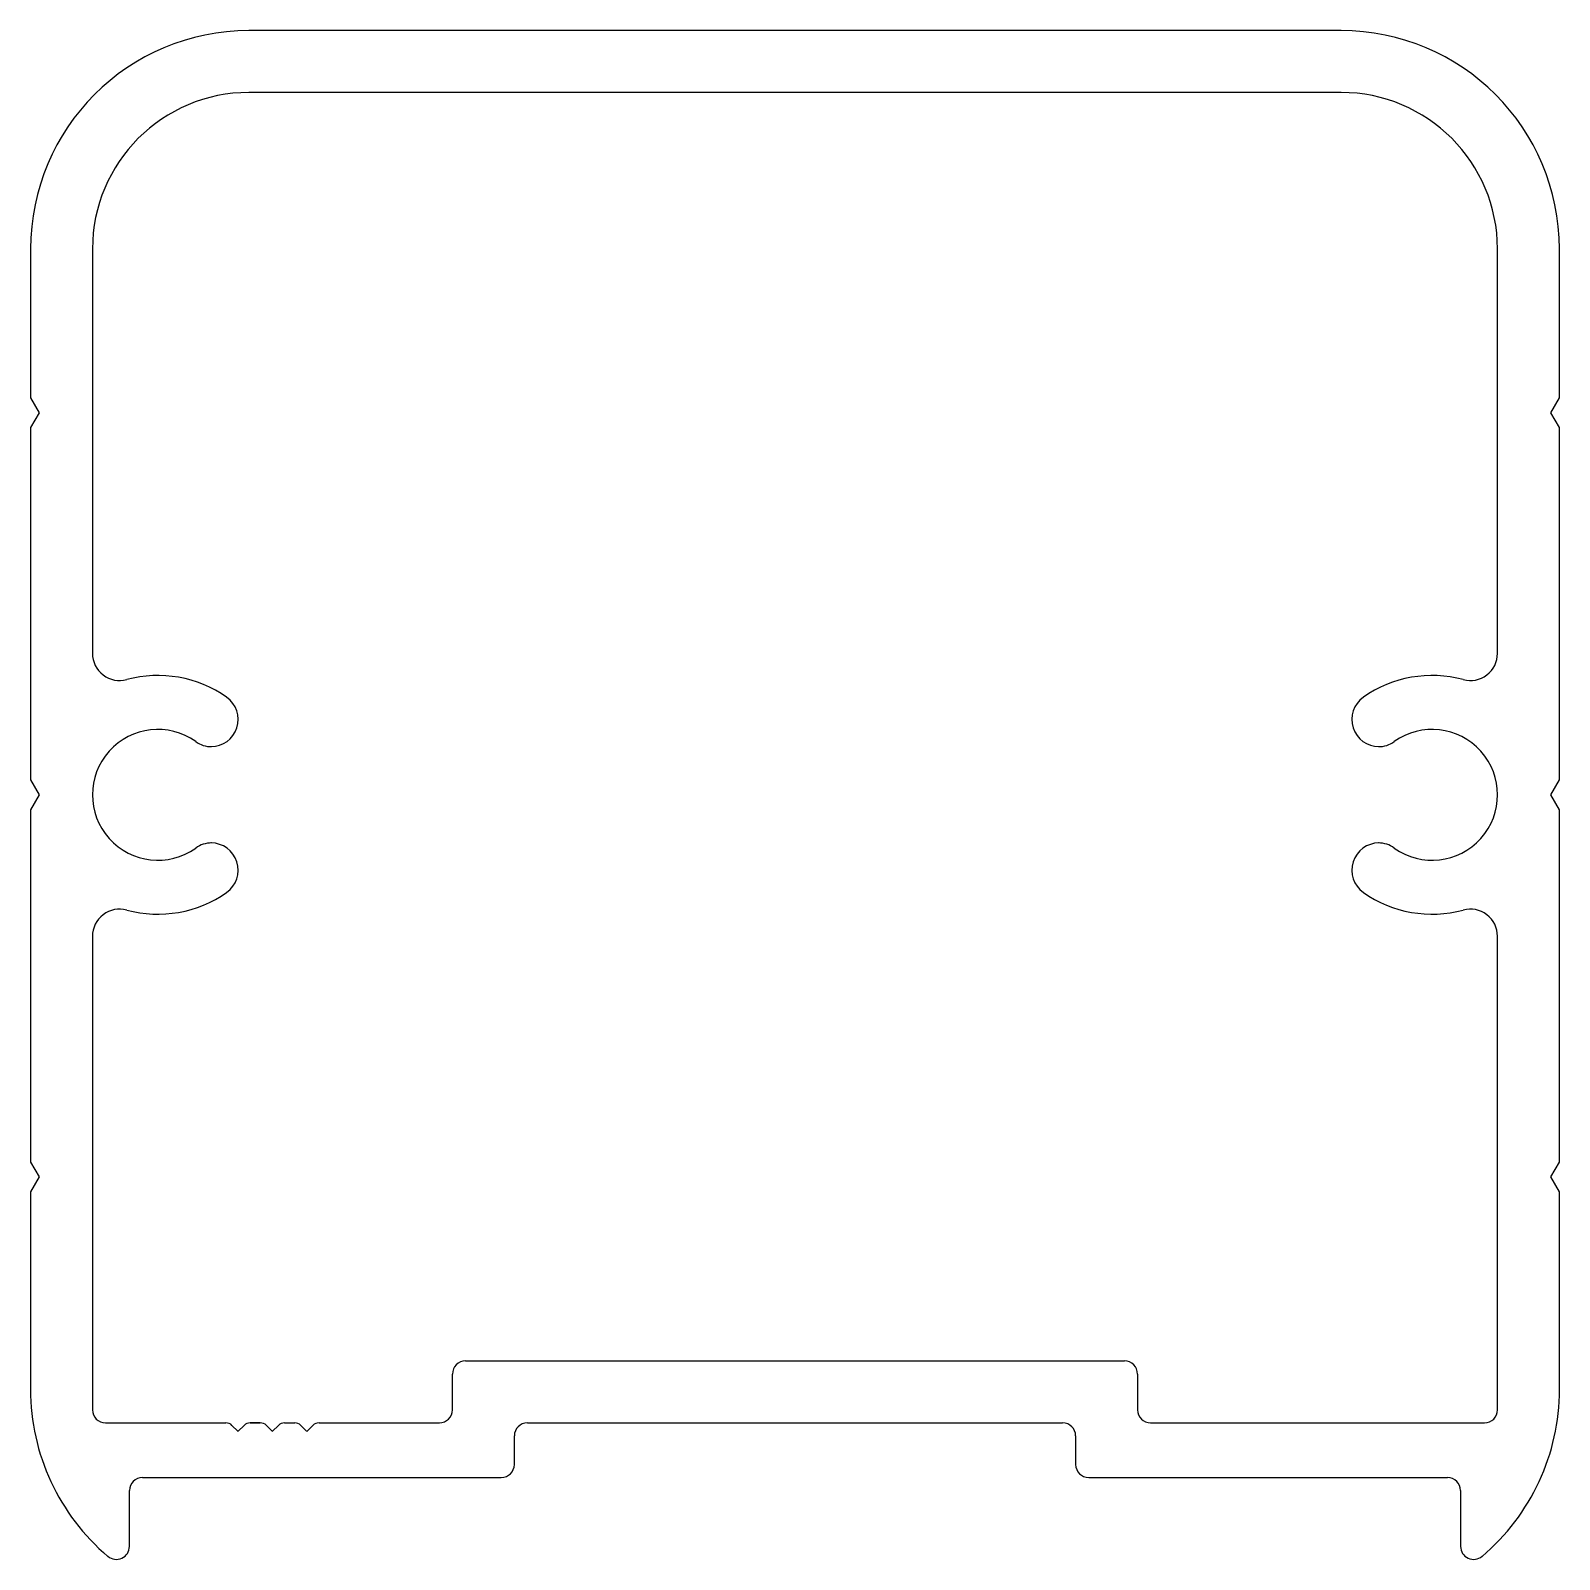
# Model space of a CAD drawing. Header units: inches. Extents: x -22.9 to 21.6, y -0.1 to 44.3.
import ezdxf

# ---------------------------------------------------------------- set-up
doc = ezdxf.new("R2010")
doc.units = ezdxf.units.IN
doc.header["$MEASUREMENT"] = 0

msp = doc.modelspace()

# ---------------------------------------------------------------- linework, layer by layer
at = {"color": 7}
for p, q in [((15.24, 44.305), (-16.51, 44.305)), ((-22.86, 37.955), (-22.86, 33.628)), ((21.59, 33.628), (21.59, 37.955)), ((-22.86, 33.628), (-22.61, 33.195)), ((21.34, 33.195), (21.59, 33.628)), ((-22.61, 33.195), (-22.86, 32.762)), ((21.59, 32.762), (21.34, 33.195)), ((-22.86, 32.762), (-22.86, 22.518)), ((21.59, 22.518), (21.59, 32.762)), ((-22.86, 22.518), (-22.61, 22.085)), ((21.34, 22.085), (21.59, 22.518)), ((-22.61, 22.085), (-22.86, 21.652)), ((21.59, 21.652), (21.34, 22.085)), ((-22.86, 21.652), (-22.86, 11.408)), ((21.59, 11.408), (21.59, 21.652)), ((-22.86, 11.408), (-22.61, 10.975)), ((21.34, 10.975), (21.59, 11.408)), ((-22.61, 10.975), (-22.86, 10.542)), ((21.59, 10.542), (21.34, 10.975)), ((-22.86, 10.542), (-22.86, 4.793)), ((21.59, 4.793), (21.59, 10.542)), ((-8.415, 3.825), (7.145, 3.825)), ((-8.795, 2.615), (-8.795, 3.445)), ((7.525, 3.445), (7.525, 2.615)), ((-19.605, 2.235), (-9.175, 2.235)), ((7.905, 2.235), (18.335, 2.235)), ((-19.985, 0.235), (-19.985, 1.855)), ((18.715, 1.855), (18.715, 0.235))]:
    msp.add_line(p, q, dxfattribs=at)
at = {"color": 7, "linetype": 'Continuous'}
for p, q in [((15.24, 42.505), (-16.51, 42.505)), ((-21.06, 37.955), (-21.06, 26.198)), ((19.79, 26.198), (19.79, 37.955)), ((-17.615, 23.485), (-17.598, 23.485)), ((16.328, 23.485), (16.345, 23.485)), ((-17.598, 20.685), (-17.615, 20.685)), ((16.345, 20.685), (16.328, 20.685)), ((-21.06, 17.972), (-21.06, 4.205)), ((19.79, 4.205), (19.79, 17.972)), ((-10.215, 5.625), (8.945, 5.625)), ((-10.595, 4.205), (-10.595, 5.245)), ((9.325, 5.245), (9.325, 4.205)), ((-20.68, 3.825), (-17.181, 3.825)), ((-17.181, 3.825), (-17.181, 3.825)), ((-17.181, 3.825), (-17.181, 3.825)), ((-17.181, 3.825), (-17.181, 3.825)), ((-17.004, 3.752), (-16.833, 3.58)), ((-16.822, 3.58), (-16.651, 3.752)), ((-16.474, 3.825), (-16.181, 3.825)), ((-16.181, 3.825), (-16.474, 3.825)), ((-16.474, 3.825), (-16.181, 3.825)), ((-16.181, 3.825), (-16.474, 3.825)), ((-16.474, 3.825), (-16.181, 3.825)), ((-16.004, 3.752), (-15.833, 3.58)), ((-15.822, 3.58), (-15.651, 3.752)), ((-15.474, 3.825), (-15.181, 3.825)), ((-15.004, 3.752), (-14.833, 3.58)), ((-14.822, 3.58), (-14.651, 3.752)), ((-14.474, 3.825), (-10.975, 3.825)), ((9.705, 3.825), (19.41, 3.825))]:
    msp.add_line(p, q, dxfattribs=at)
at = {"color": 7}
for centre, radius, start, end in [((-16.51, 37.955), 6.35, 90, 180), ((15.24, 37.955), 6.35, 360, 90), ((-16.51, 4.793), 6.35, 180, 229.7797), ((15.24, 4.793), 6.35, 310.2203, 360), ((-8.415, 3.445), 0.38, 90, 180), ((7.145, 3.445), 0.38, 360, 90), ((-19.605, 1.855), 0.38, 90, 180), ((-9.175, 2.615), 0.38, 270, 360), ((7.905, 2.615), 0.38, 180, 270), ((18.335, 1.855), 0.38, 360, 90), ((-20.365, 0.235), 0.38, 229.7797, 360), ((19.095, 0.235), 0.38, 180, 310.2203)]:
    msp.add_arc(centre, radius, start, end, dxfattribs=at)
at = {"color": 7, "linetype": 'Continuous'}
for centre, radius, start, end in [((-16.51, 37.955), 4.55, 90, 180), ((15.24, 37.955), 4.55, 0, 90), ((-20.27, 26.198), 0.79, 180, 285.1035), ((19, 26.198), 0.79, 254.8965, 360), ((-19.16, 22.085), 3.47, 54.8019, 105.1035), ((17.89, 22.085), 3.47, 74.8965, 125.1981), ((-17.615, 24.275), 0.79, 270, 54.8019), ((16.345, 24.275), 0.79, 125.1981, 270), ((-19.16, 22.085), 1.9, 54.5011, 305.4989), ((-17.598, 24.275), 0.79, 234.5011, 270), ((16.328, 24.275), 0.79, 270, 305.4989), ((17.89, 22.085), 1.9, 234.5011, 125.4989), ((-17.598, 19.895), 0.79, 90, 125.4989), ((-17.615, 19.895), 0.79, 305.1981, 90), ((16.345, 19.895), 0.79, 90, 234.8019), ((16.328, 19.895), 0.79, 54.5011, 90), ((-19.16, 22.085), 3.47, 254.8965, 305.1981), ((17.89, 22.085), 3.47, 234.8019, 285.1035), ((-20.27, 17.972), 0.79, 74.8965, 180), ((19, 17.972), 0.79, 0, 105.1035), ((-10.215, 5.245), 0.38, 90, 180), ((8.945, 5.245), 0.38, 0, 90), ((-20.68, 4.205), 0.38, 180, 270), ((-10.975, 4.205), 0.38, 270, 0), ((9.705, 4.205), 0.38, 180, 270), ((19.41, 4.205), 0.38, 270, 360), ((-17.181, 3.575), 0.25, 45, 90), ((-16.827, 3.586), 0.008, 225, 315), ((-16.474, 3.575), 0.25, 90, 135), ((-16.181, 3.575), 0.25, 45, 90), ((-15.827, 3.586), 0.008, 225, 315), ((-15.474, 3.575), 0.25, 90, 135), ((-15.181, 3.575), 0.25, 45, 90), ((-14.827, 3.586), 0.008, 225, 315), ((-14.474, 3.575), 0.25, 90, 135)]:
    msp.add_arc(centre, radius, start, end, dxfattribs=at)

doc.saveas('drawing.dxf')
